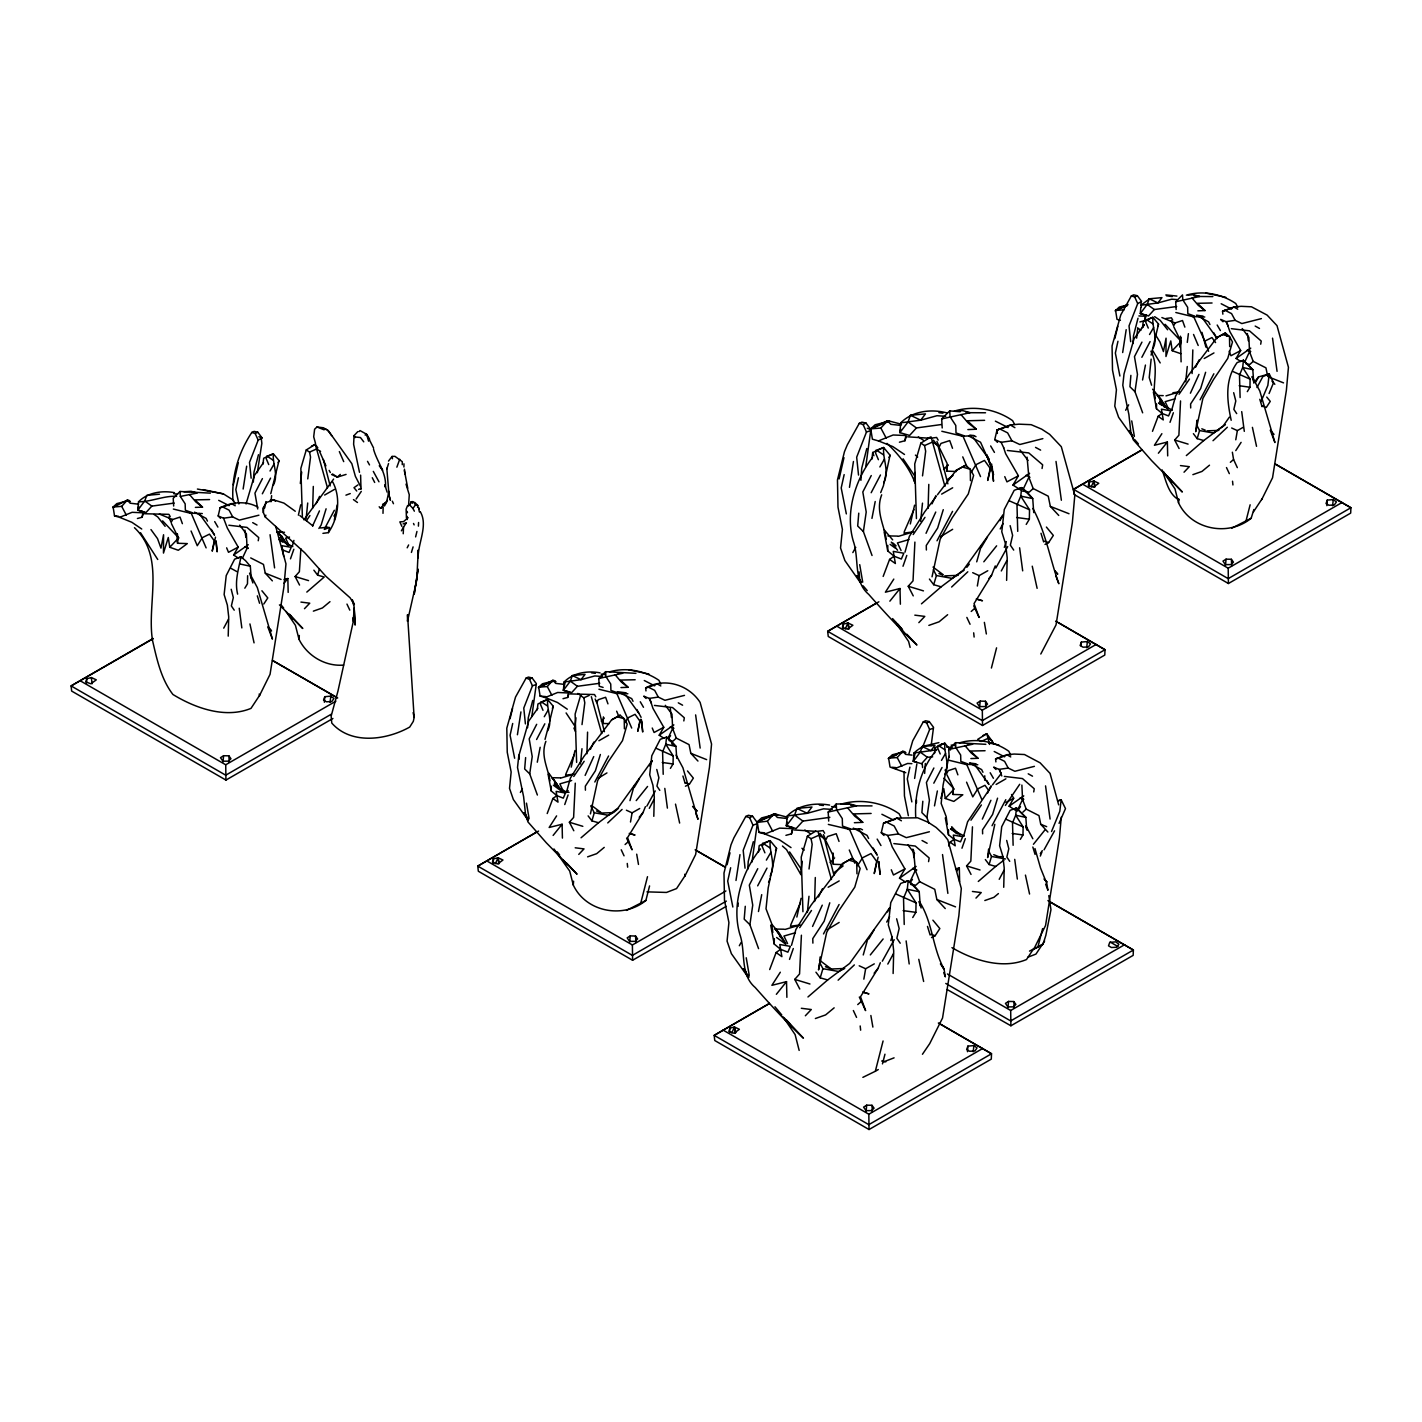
<?xml version="1.0" encoding="UTF-8"?>
<svg xmlns="http://www.w3.org/2000/svg" width="1422" height="1422" viewBox="0 0 1422 1422"><rect width="100%" height="100%" fill="white"/><g stroke="black" fill="none" stroke-linecap="round" stroke-linejoin="round"><path stroke-width="1.5" d="M335.894 701.17L225.725 764.787L225.938 780.074L332.926 718.466M725.931 890.972L632.399 944.972L632.594 960.259L726.215 906.365M982.691 1048.494L868.824 1114.226L869.038 1129.53L991.294 1059.123L991.525 1053.755L939.195 1023.413M1096.184 644.433L982.318 710.182L982.531 725.469L1104.787 655.062L1105.001 649.712L1058.395 622.623M1124.553 944.741L1010.687 1010.491L1010.9 1025.777L1133.156 955.371L1133.387 950.02L1048.707 901.264M1342.084 502.481L1228.199 568.213L1228.412 583.518L1350.687 513.111L1350.9 507.743L1275.747 464.407M232.995 500.775C231.288 476.726 238.398 452.498 251.836 432.412L254.129 431.381L257.809 432.217L262.075 437.94L258.182 440.127L249.508 462.381L251.143 478.183M519.261 759.152L519.279 754.691M738.089 906.383L738.107 903.023M916.461 802.826L916.479 799.857M405.928 523.385L403.528 527.171L403.226 533.765M177.537 543.275L177.359 533.943L177.537 543.275L187.313 543.595L178.319 550.261L169.751 547.274L168.294 537.498L163.477 553.069L163.566 534.743L160.97 548.128L157.522 538.618L150.963 529.571M418.246 550.314L416.77 580.105L407.474 621.307L407.527 614.66L414.14 717.435L413.322 721.345L409.714 727.069C386.482 740.151 351.038 745.057 331.77 723.051L331.148 716.137L337.938 691.163L353.154 622.161L354.202 607.994L355.145 625.076L354.078 606.59L352.265 600.351M402.266 464.692L402.302 461.706L394.943 456.338L392.081 456.444L388.49 461.101M403.919 467.038L403.955 463.803M988.646 458.559L986.672 454.916L992.36 468.549L993.516 481.258L991.614 464.016L987.721 480.44L990.156 468.3L984.486 460.426L976.043 464.638L971.066 472.495M418.228 550.118L418.121 557.868C417.997 542.689 428.36 525.34 420.237 511.618M568.142 790.579L565.476 793.032L563.29 798.151L556.855 795.645L551.238 790.97L551.309 786.17M769.675 969.555L776.11 952.544L781.887 956.651L779.789 944.528L790.348 946.359L787.877 952.171L780.589 949.327L774.226 944.048L774.315 938.609M883.169 576.425L889.585 559.415L895.38 563.521L893.265 551.398L903.823 553.229L901.352 559.024L894.083 556.198L887.719 550.918L887.808 545.479M948.67 845.93L950.092 842.18L955.211 845.806L953.344 835.07L962.694 836.705L960.508 841.842L954.073 839.336L948.438 834.661L948.51 829.861M1152.478 431.328L1158.166 416.291L1163.267 419.917L1161.418 409.18L1170.75 410.816L1168.564 415.953L1162.13 413.447L1156.495 408.772L1156.566 403.955M247.624 575.732L247.481 583.784L244.833 588.193M670.402 768.378L673.05 763.97L673.21 755.917L665.78 744.239L666.562 737.058L660.235 739.333L651.791 755.757L649.694 774.741L652.947 785.317L654.298 797.049L653.8 816.317M912.746 917.528L915.857 912.337L916.052 902.899L907.289 889.248L908.196 880.751L904.694 881.96M1020.321 839.371L1022.969 834.963L1023.129 826.893L1015.699 815.233L1016.481 808.034L1010.153 810.327L1001.71 826.733L999.613 845.735L1002.866 856.293L1004.216 868.024L1003.719 887.292M1026.222 524.398L1029.35 519.208L1029.528 509.769L1020.765 496.118L1021.689 487.622L1018.17 488.83M1247.307 391.637L1249.956 387.228L1250.098 379.159L1242.686 367.498L1243.45 360.299L1237.122 362.592C1224.502 380.101 1226.99 400.524 1231.185 420.29M313.302 486.431L312.68 508.027M587.57 732.134L586.931 753.749M815.304 877.516L814.628 901.495M928.797 484.387L928.104 508.365M984.664 780.198L984.771 775.808M1192.827 349.919L1192.098 373.559M228.213 636.132L228.711 616.864L227.36 605.132L224.125 594.556L226.222 575.572L234.648 559.148L240.976 556.873L245.615 560.766L250.325 566.24L251.196 578.203M382.998 513.342L383.158 506.996L380.527 508.294L379.176 506.765M893.123 973.501L893.709 950.963L892.127 937.258L888.288 924.904L890.759 902.686L900.73 883.435L908.196 880.751L913.671 885.266L919.234 891.736L920.247 905.725M1006.616 580.372L1007.203 557.833L1005.621 544.128L1001.781 531.775L1004.252 509.556L1014.206 490.306L1021.689 487.622L1027.164 492.136L1032.727 498.607L1033.741 512.595M238.007 557.939L240.976 556.873C238.612 569.209 234.506 581.171 237.616 594.129M663.203 774.315L662.599 751.865L665.78 744.239L675.912 746.408L676.765 758.388M1013.122 845.29L1012.517 822.84L1015.699 815.233L1025.831 817.401L1026.684 829.364M1240.108 397.556L1239.486 375.124L1242.686 367.498L1252.8 369.667L1253.671 381.629M904.232 924.478L903.521 898.206L907.289 889.248L919.234 891.736L908.196 880.751M1017.725 531.348L1016.997 505.077L1020.765 496.118L1032.727 498.607L1021.689 487.622M273.397 485.115C278.73 474.699 272.402 464.425 273.344 453.814L263.692 458.222L262.981 464.141M360.992 489.275L360.619 475.126M547.666 730.819C552.98 720.403 546.67 710.147 547.612 699.517L537.943 703.926L537.232 709.845M770.191 876.041C776.216 864.256 769.071 852.649 770.137 840.633L759.206 845.628L758.406 852.311M883.684 482.911C889.71 471.126 882.564 459.519 883.631 447.503L872.699 452.498L871.899 459.182M944.866 774.492C950.198 764.076 943.87 753.82 944.812 743.191L935.161 747.617L934.45 753.518M1152.94 348.603C1158.255 338.187 1151.944 327.931 1152.887 317.302L1143.217 321.728L1142.506 327.629L1144.301 324.625L1134.009 338.845L1124.02 373.897L1122.793 385.273L1128.872 414.442L1130.828 432.075L1133.227 439.736L1151.571 460.568L1182.322 491.994L1169.08 477.828M608.972 723.656L603.106 723.46L603.408 716.884M833.292 864.274L833.079 853.307L833.292 864.274L842.908 864.629M956.402 471.5L946.768 471.144L947.123 463.465L939.569 448.09M940.795 798.4L943.799 788.677L945.257 798.453L953.824 801.421L962.818 794.774L953.042 794.454L953.327 787.877L946.928 774.777M418.406 526.14L418.583 522.514M1154.202 390.055C1154.557 377.079 1157.632 363.197 1150.913 351.234M86.511 683.022L86.795 678.703L91.346 677.565L96.305 679.84L90.884 683.786L85.8 681.92L86.795 678.703M493.185 863.207L493.47 858.888L498.002 857.75L502.979 860.026L497.54 863.972L492.456 862.105L493.47 858.888M729.61 1032.461L729.895 1028.142L734.427 1027.004L739.404 1029.297L733.983 1033.243L728.899 1031.377L729.895 1028.142M843.104 628.417L843.388 624.098L847.921 622.96L852.898 625.253L847.459 629.199L842.393 627.315L843.388 624.098M1089.003 486.448L1089.288 482.129L1093.82 480.992L1098.779 483.284L1093.358 487.231L1088.274 485.364L1089.288 482.129M253.312 482.04L253.987 472.14L258.466 454.72M527.58 727.744L528.255 717.843L532.735 700.424M747.705 869.411L748.256 861.359L753.322 841.682M860.914 480.316L861.732 468.229L866.798 448.552M924.656 773.408L925.331 763.507M1132.978 343.555L1133.53 335.628L1138.009 318.226M343.644 665.069C325.371 666.74 307.063 655.755 299.029 639.349L299.313 635.474M649.57 885.906L645.872 900.482C623.298 919.145 585.828 912.017 573.297 885.053L573.581 881.178M1253.884 509.52L1251.147 518.266C1228.572 536.929 1191.103 529.802 1178.554 502.855L1178.838 498.962M324.376 702.255L324.785 696.691L330.793 696.14L333.939 698.469L331.841 701.544L326.438 701.793L323.558 700.122L324.785 696.691M967.475 1051.693L967.884 1046.13L973.892 1045.597L977.021 1047.925L974.941 1051L969.537 1051.249L966.658 1049.56L967.884 1046.13M1081.093 645.801L1081.378 642.086L1087.386 641.553L1090.514 643.882L1088.434 646.939L1083.031 647.188L1080.151 645.517L1081.378 642.086M1326.85 505.681L1327.259 500.117L1333.267 499.584L1336.413 501.913L1334.316 504.988L1328.912 505.237L1326.033 503.548L1327.259 500.117M408.558 505.894L409.269 494.767L406.017 484.12M525.625 757.588L524.665 768.964L529.713 773.87L537.374 795.022M745.27 906.294L744.204 919.145L749.892 924.709L758.566 948.634M858.764 513.164L857.697 526.016L863.385 531.579L872.042 555.504M922.825 801.261L921.883 812.637L926.913 817.561L929.01 823.32M1130.881 375.372L1129.939 386.748L1134.969 391.672L1142.648 412.824M174.195 503.086L151.834 506.108L146.039 512.507L137.81 510.143L138.521 501.806C147.675 492.474 162.019 490.341 174.444 492.652M599.764 683.271L577.403 686.293L571.626 692.692L563.396 690.328L564.107 681.991C573.262 672.659 587.588 670.526 600.013 672.837M829.861 817.33L802.932 821.081L796.107 828.564L786.384 825.773L787.237 815.979C798.009 804.905 814.948 802.47 829.63 805.083M947.212 412.984C931.463 408.718 912.568 410.851 900.73 422.849L899.877 432.644L909.6 435.434L916.426 427.951L941.293 424.538M932.672 756.842L927.322 757.268L921.545 763.685L913.315 761.321L914.026 752.967L916.799 750.532L922.754 746.372L938.893 742.639M1140.817 307.33L1140.284 313.587L1148.532 315.951L1154.309 309.534L1176.669 306.53M1061.274 817.117L1059.408 838.145L1045.561 925.491L1034.736 947.319M222.987 761.996L223.609 755.722L228.871 755.829L230.951 758.708L228.533 761.161L222.899 761.197L220.499 757.659L223.609 755.722M629.662 942.182L630.266 935.907L635.545 936.014L637.607 938.893L635.19 941.346L629.555 941.382L627.173 937.845L630.266 935.907M819.73 961.059L820.139 956.953M866.087 1111.435L866.709 1105.178L871.97 1105.285L874.05 1108.147L871.633 1110.6L865.998 1110.635L863.598 1107.116L866.709 1105.178M979.58 707.392L980.202 701.117L985.464 701.242L987.526 704.103L985.108 706.556L979.474 706.592L977.092 703.055L980.202 701.117M1007.949 1007.7L1008.571 1001.426L1013.833 1001.55L1015.895 1004.412L1013.495 1006.865L1007.843 1006.9L1005.461 1003.363L1008.571 1001.426M1196.737 423.809L1197.111 420.183M1225.462 565.423L1226.084 559.166L1231.363 559.273L1233.425 562.134L1231.008 564.587L1225.373 564.623L1222.991 561.103L1226.084 559.166M306.174 518.301L307.721 503.015M580.425 764.005L581.989 748.719M807.358 912.444L808.994 896.269M920.638 521.323L922.487 503.139M1185.699 381.807L1187.263 366.52M270.98 501.788L271.62 495.656M545.888 741.36C540.413 755.455 547.808 767.507 549.994 780.785M881.676 494.82C875.49 510.765 883.844 524.38 886.315 539.4M1151.145 359.144L1149.225 377.577L1151.589 385.202M417.57 507.405L417.784 505.432L414.691 502.357M300.877 548.75L299.367 571.733L295.118 576.532L299.544 585.046M330.1 702.361L330.793 696.14M973.199 1051.8L973.892 1045.597M1086.692 647.757L1087.386 641.553M1332.592 505.788L1333.267 499.584M257.329 472.691L261.844 443.344L261.346 439.025M531.828 716.439L536.343 683.644L532.077 677.921L528.38 677.085L526.087 678.116L515.528 697.064L506.801 728.171L507.245 752.274L511.156 772.004L509.52 788.375L513.342 799.502L528.291 820.494M752.025 861.981L757.393 822.698L752.558 816.21L748.399 815.268L745.803 816.459L733.876 837.878L730.979 844.864L723.994 873.037L724.491 900.286L728.917 922.594L727.069 941.115L731.388 953.682L748.292 977.429M865.767 466.647L870.868 429.568L866.051 423.081L861.892 422.138L859.297 423.329L847.352 444.748L844.455 451.716L837.469 479.907L837.985 507.156L842.411 529.464L840.544 547.985L844.881 560.552L860.47 582.753M1136.64 338.134L1137.76 328.375M819.285 963.565L818.539 969.946L826.68 932.37L838.625 911.022L854.8 887.115L860.15 868.504L856.755 862.39L852.062 858.39L842.535 863.634L811.055 905.21L795.893 929.49L791.503 945.31M988.61 849.094L987.632 857.573L994.813 824.333M1196.915 421.09L1195.689 431.684L1202.888 398.444L1213.464 379.567L1227.755 358.415L1232.483 341.955L1229.497 336.534L1225.337 332.997L1216.912 337.636L1189.076 374.43L1175.656 395.903L1171.781 409.892M300.326 483.462L301.713 472.068M574.577 729.166L575.963 717.772M800.639 874.175L802.204 861.27M914.115 481.045L915.164 472.442M1179.851 346.968L1181.007 337.458M307.756 478.894L310.529 457.084L309.534 452.089L306.263 449.956L300.86 468.336L302.371 516.684M399.724 459.253L396.862 467.18M582.007 724.598L584.798 702.806L583.802 697.793L580.532 695.66L575.128 714.057L576.621 762.388M809.029 869.002L812.175 844.348L811.055 838.696L807.358 836.278L801.244 857.075L802.932 911.715M922.523 475.872L925.669 451.218L924.549 445.566L920.834 443.149L914.737 463.945L916.426 518.586M1187.281 342.4L1188.401 333.672M529.713 773.87L532.219 756.575L529.197 738.853L536.681 724.313M749.892 924.709L752.736 905.156L749.323 885.106L757.766 868.682M863.385 531.579L866.211 512.027L862.816 491.976L871.259 475.552M926.913 817.561L929.419 800.266L926.415 782.527L933.881 768.004M1134.969 391.672L1137.476 374.377L1134.472 356.638L1141.955 342.115M243.144 489.026L246.664 466.185M517.412 734.747L520.932 711.907M735.992 880.467L739.973 854.64M849.467 487.337L853.449 461.51M914.613 778.421L916.852 763.881M1122.669 352.532L1126.188 329.691M242.451 558.135L247.055 548.323L246.397 533.925L239.714 525.127M697.953 761.054L690.825 753.322L689.048 744.613L676.285 738.107L672.642 728.508L671.966 714.093L665.3 705.312M1021.885 785.086L1022.56 799.484L1026.204 809.1L1038.967 815.588L1040.744 824.298L1047.872 832.03M1267.731 376.563L1265.953 367.854L1253.191 361.366L1249.529 351.749L1248.872 337.352L1242.206 328.553M258.235 540.751L258.751 537.605L246.966 527.402L228.853 525.233M683.822 720.936L684.32 717.79L672.553 707.569L654.422 705.419M945.257 908.569L936.849 899.522L934.752 889.319L919.678 881.676L915.377 870.371L913.582 850.285M1027.075 457.155L1028.87 477.241L1033.172 488.546L1048.245 496.189L1050.343 506.392L1058.75 515.439M1033.741 791.93L1034.238 788.766L1022.471 778.563L1004.359 776.412M1260.71 344.195L1261.225 341.049L1249.458 330.828L1231.328 328.678M137.419 518.515L142.111 517.253L142.84 512.791L132.104 512.311L119.644 517.341L114.524 515.902L113.12 507.014L116.853 503.601L128.993 500.491L130.415 501.539M563.005 698.7L567.698 697.438L568.427 692.976L557.691 692.478L545.213 697.527L540.111 696.087L538.689 687.199L542.44 683.786L554.58 680.676L555.984 681.725M884.964 1054.2L882.475 1063.887M928.566 861.625L929.17 857.964L915.27 846.054L893.869 843.602M1042.059 468.496L1042.664 464.834L1028.764 452.925L1007.363 450.472M1139.893 321.941L1144.586 320.679L1145.314 316.235L1138.88 315.933M785.922 835.336L791.467 833.861L792.338 828.635L779.647 828.119L764.929 834.039L758.904 832.314L757.233 821.952L761.641 817.899L775.985 814.219L788.001 817.383M899.415 442.206L904.961 440.731L905.814 435.505L893.14 434.99L878.423 440.909L872.397 439.185L870.726 428.822L875.134 424.769L889.461 421.09L901.477 424.254M931.143 745.661L933.543 727.335L929.277 721.594L925.598 720.758L923.305 721.807L912.746 740.755L908.765 754.389M630.497 822.023L632.097 812.833L639.722 808.496M863.847 979.154L865.643 968.755L874.281 963.867M977.341 586.024L979.136 575.626L987.775 570.737M1235.771 439.807L1237.353 430.617L1243.077 427.382M263.745 507.387L263.372 512.613L265.274 517.004L304.77 552.785L326.011 576.408L350.114 597.809L354.398 604.617L352.336 599.853M549.319 723.194L545.035 739.387M772.839 932.53L771.684 923.66L766.014 908.782L768.182 887.95L776.554 848.347L770.137 840.633L764.343 842.837L762.388 845.877M334.33 520.097L337.21 504.988M264.67 507.974L265.896 501.575M537.285 762.21L540.164 747.279M758.459 911.52L761.712 894.651M871.953 518.39L875.205 501.522M934.485 805.883L937.365 790.97M1142.559 379.994L1145.439 365.063M233.315 484.849L238.274 462.79M388.953 491.301L386.553 502.25L384.473 505.983M839.104 478.93L843.975 457.671M590.432 813.882L597.613 780.66L608.189 761.765L622.498 740.631L627.226 724.154L624.222 718.75L620.081 715.213L611.638 719.852L583.802 756.628L570.382 778.101L566.507 792.09M932.032 576.817L940.155 539.24L952.118 517.892L968.275 493.985L973.626 475.375L970.248 469.26L965.556 465.261L956.028 470.504L937.418 494.803M306.814 592.085L324.234 577.03L317.639 575.163L319.435 568.8M652.04 760.663L617.948 808.123L598.502 822.751L591.908 820.867L594.289 812.78L590.734 805.901M887.524 911.875L889.55 908.071L849.663 963.441L827.675 979.954L820.21 977.838L822.911 968.684L819.89 962.854M999.986 520.648L1003.043 514.942L963.138 570.311L941.151 586.824L933.703 584.709L936.405 575.555L933.383 569.724M1003.861 860.203L995.702 866.425L989.108 864.54L991.507 856.453L988.823 851.298M1229.337 417.197L1223.222 425.925L1203.759 440.536L1197.164 438.651L1199.564 430.564L1196.897 425.409M142.698 511.476L137.81 510.143L138.645 506.392M569.92 692.105L563.396 690.328L565.032 682.827M792.161 827.284L786.384 825.773L787.166 822.236M900.659 429.106L899.877 432.644L908.054 421.925L910.471 415.295L925.455 413.891L920.692 420.183L900.73 422.849M916.568 762.192L913.315 761.321L914.968 753.802M238.434 477.774L235.821 489.577L238.896 503.939M512.702 723.478L510.089 735.281L514.64 758.228M730.659 867.74L727.708 881.071L732.845 907.023M844.153 474.61L841.202 487.942L846.339 513.893M909.902 767.169L907.307 778.954L911.84 801.901M1117.959 341.262L1115.363 353.065L1119.896 376.012M298.389 515.191L300.735 504.81M322.918 533.357L328.393 532.628L329.584 527.438L324.34 529.393M571.235 767.116L574.986 750.514M796.853 917.066L801.101 898.295M910.329 523.936L914.577 505.166M220.499 518.319L218.17 515.955L220.072 507.832L222.365 506.783L229.084 510.16L232.71 516.915L239.358 520.114L258.911 515.191M884.022 835.496L881.267 832.741L883.524 823.196L886.226 822.005L894.154 826.004L898.437 833.932L906.294 837.647L929.384 831.763M997.515 442.366L994.76 439.611L997 430.066L999.702 428.875L1007.629 432.875L1011.913 440.802L1019.787 444.517L1042.859 438.634M215.504 537.16L212.216 551.149L214.278 540.822L209.478 534.139L202.315 537.676L197.267 545.71L191.063 531.01M640.629 719.336L637.785 731.335L639.847 721.007L635.065 714.324L627.902 717.861L624.862 722.678M878.121 857.146L874.228 873.57L876.663 861.43L871.011 853.556L862.55 857.768L857.573 865.625M268.225 455.751L273.344 453.814L279.032 460.621L270.767 493.683M510.036 718.768L512.542 708.494M549.692 721.167L553.3 706.325L547.612 699.517L542.493 701.473M727.086 864.718L730.001 852.791M877.836 449.708L883.631 447.503L890.048 455.218L883.435 485.702L880.698 492.599M948.954 756.362L943.088 785.033L941.168 803.466L946.199 816.619L947.212 824.476M1114.812 338.596L1117.816 326.278M1147.75 319.257L1152.887 317.302L1158.557 324.127L1151.109 355.145M415.615 536.894L416.948 531.455M246.077 503.957L254.485 475.357L263.532 462.594M640.647 903.485L647.508 876.699M862.87 1077.361L875.33 1071.264L883.08 1040.975M991.401 668.038L996.573 647.845M1032.55 949.772L1037.864 947.176L1042.61 928.619M1245.921 521.287L1250.134 504.792M292.257 546.386L293.91 540.396M904.996 552.18L909.369 536.361L924.549 512.08L936.085 496.545M963.725 835.78L967.6 821.792L991.223 786.562M629.964 800.639L634.016 786.242M863.243 954.962L867.829 938.698M976.718 561.832L981.322 545.568M411.42 552.429L413.091 546.883M142.111 517.253L143.746 511.92M326.1 508.792L321.141 525.038L318.901 528.469M567.698 697.438L568.782 693.883M600.368 754.495L595.409 770.76L585.331 786.17L585.42 790.17M943.266 509.663L937.649 528.06L926.273 545.479L926.38 549.994M829.773 902.792L824.173 921.189L812.78 938.609L812.886 943.124M997.569 798.169L992.609 814.433L982.531 829.844L982.62 833.843M1144.586 320.679L1146.221 315.346M1205.625 372.28L1200.666 388.544L1190.605 403.955L1190.694 407.954M904.961 440.731L906.241 436.554M791.467 833.861L793.387 827.586M1037.864 947.176L1043.073 944.155L1045.828 935.409L1050.965 909.725L1048.814 895.629M386.837 468.958L388.544 463.572M265.274 517.004L265.861 515.173M922.327 747.848L929.65 729.504L932.814 728.402M290.479 558.846L293.839 549.248M564.747 804.55L568.089 794.969M903.006 566.258L906.792 555.415M789.512 959.388L793.298 948.545M961.965 848.223L965.307 838.642M1170.022 422.334L1173.363 412.753M1004.305 547.363L1006.332 541.64M890.812 940.493L892.163 936.689M1051.551 831.515L1059.799 811.304L1061.168 799.786L1057.595 800.799M1261.047 401.573L1267.855 385.415L1269.242 373.897L1258.506 376.937L1253.724 383.016M137.81 510.143L144.742 500.971L146.786 495.354L159.477 494.198M419.241 508.88L418.548 507.316M563.396 690.328L570.329 681.156L572.373 675.539L585.046 674.384L581.011 679.68L564.107 681.991M786.384 825.773L794.578 815.055L796.995 808.425L811.962 807.021L807.198 813.313L787.237 815.979M913.315 761.321L920.247 752.131L922.291 746.514L934.965 745.359L930.93 750.656L914.026 752.967M1146.807 315.346L1140.284 313.587L1147.216 304.397L1149.26 298.798L1161.952 297.642L1157.917 302.922L1141.013 305.232L1149.74 298.638M547.203 813.544L552.891 798.489L556.855 795.645L556.144 791.396L565.476 793.032M626.604 838.109L632.061 849.841L627.564 837.594L643.135 812.371L645.392 806.683M973.714 605.861L979.1 617.468L974.017 603.639L991.632 575.11L995.258 565.92M859.315 997.053L865.607 1010.598L860.523 996.769L878.138 968.24L880.325 962.73M1040.335 856.062L1041.846 852.258M768.573 882.28L769.942 878.832M1269.082 393.503L1273.543 382.714L1269.242 373.897L1262.843 376.599L1256.977 387.513M565.832 774.083L574.417 754.407M904.214 531.81L913.937 509.574M790.739 924.94L800.444 902.703M495.371 863.705L498.002 857.75L499.406 863.403M845.308 628.933L847.921 622.96L849.343 628.613M731.815 1032.976L734.427 1027.004L735.849 1032.656M1091.189 486.964L1093.82 480.992L1095.224 486.644M535.614 684.729L532.45 685.831L523.776 708.085L525.411 723.887M870.068 430.777L866.478 432.039L856.666 457.209L858.533 475.072M756.575 823.925L752.985 825.169L743.191 850.338L745.039 868.202M1133.565 438.296L1118.616 417.286L1114.777 406.159L1116.43 389.788L1112.502 370.058L1112.057 345.955L1120.803 314.866L1131.361 295.918L1133.654 294.869L1137.333 295.705L1141.599 301.446L1137.707 303.615L1129.032 325.887L1130.686 341.689M406.443 518.07L406.123 509.236L407.51 505.734L409.767 505.059L411.242 501.753L413.269 501.682L415.544 504.757L417.784 505.432M312.591 525.944L319.452 510.889M585.135 775.399L593.721 756.593M926.042 533.303L935.747 512.044M812.566 926.433L822.254 905.174M982.335 819.09L990.921 800.284M1190.41 393.201L1198.977 374.395M278.09 462.63L279.032 460.621M552.358 708.334L553.3 706.325M888.999 457.493L890.048 455.218M775.505 850.623L776.554 848.347M1157.632 326.136L1158.557 324.127M668.02 738.32L672.642 728.508M1017.032 811.269L1022.56 799.484M1244.925 361.579L1249.529 351.749M1023.271 489.079L1028.87 477.241M909.778 882.209L915.377 870.371M316.128 503.637L319.595 496.385M590.397 749.341L593.845 742.088M931.997 503.85L935.907 495.638M818.503 896.98L822.414 888.768M987.597 793.032L991.063 785.762M1195.671 367.143L1199.119 359.873M177.306 540.662L178.657 537.889L162.606 520.861M1165.08 324.287L1181.149 341.333L1180.011 346.719L1180.296 340.142L1173.897 327.042M259.231 696.158L270.056 674.33L283.902 586.984L285.964 563.859L275.69 526.424M684.8 876.343L695.642 854.515L709.471 767.169L711.551 744.044L700.122 702.415C688.71 684.622 664.341 677.21 645.659 688.017L645.979 690.932M1059.07 823.356L1065.487 808.603L1061.168 799.786L1057.968 801.137M1261.705 499.584L1272.548 477.756L1286.377 390.41L1288.439 367.285L1277.009 325.656L1267.109 315.097L1251.467 306.796L1241.157 306.317L1233.816 306.956L1222.547 311.276L1222.867 314.173M407.19 547.808L408.629 544.964M182.389 523.669L180.025 517.093L172.649 519.528L171.173 522.443L168.791 517.004M1184.864 327.113L1182.5 320.519L1175.123 322.954L1173.648 325.869L1171.266 320.448M262.412 478.61L254.947 493.132L257.72 508.969M262.341 493.79L270.553 478.112M536.592 739.511L544.822 723.816M871.171 492.723L880.467 474.984M757.677 885.853L766.991 868.113M1141.866 357.295L1150.096 341.6M933.81 783.184L942.039 767.489M324.5 528.877L334.33 510.285M594.823 782.011L608.58 755.989M937.009 540.787L952.562 511.369M823.516 933.916L839.087 904.499M1200.097 399.813L1213.855 373.79M992.041 825.702L1005.798 799.679M223.716 628.151L228.462 619.245M649.641 765.889L652.325 760.841M649.285 808.336L654.049 799.431M1255.804 381.985L1258.506 376.937M999.204 879.311L1003.968 870.406M1000.199 528.948L1003.114 523.545M886.724 922.078L889.621 916.675M1001.301 570.951L1006.9 560.552M887.808 964.08L893.425 953.682M646.85 806.132L655.258 790.934M995.827 568.053L1007.7 546.581M882.333 961.183L894.207 939.711M1044.05 849.823L1054.555 830.821M520.363 792.463L522.389 788.855M852.827 552.589L855.76 547.346M739.333 945.719L741.289 942.217M1125.637 410.247L1128.659 404.826M238.363 558.082L233.617 555.042L238.203 547.115L227.396 528.202L223.556 518.212L218.17 515.955M663.95 738.267L659.204 735.227L663.772 727.3L652.965 708.387L650.138 699.802M1240.837 361.508L1236.091 358.468L1240.677 350.559L1229.87 331.628L1227.026 323.061M1015.45 810.256L1009.122 806.203L1013.69 798.275L1011.54 794.507M270.02 471.002L274.055 464.07M544.27 716.724L548.323 709.774M879.863 466.949L884.431 459.11M766.369 860.097L770.937 852.24M1020.463 489.843L1012.997 485.08L1018.401 475.783L1005.638 453.689L1003.63 447.681M1149.545 334.508L1153.598 327.575M941.488 760.397L945.523 753.464M905.103 881.782L899.504 878.209L904.907 868.913L892.145 846.819L889.479 838.802M401.395 530.815L403.528 527.171M634.301 787.344L639.438 778.669M981.251 547.47L987.455 537.001M868.806 938.858L873.961 930.13M356.122 499.051L361.277 491.408M387.459 500.331L380.527 508.294M303.952 519.865L333.601 479.072M328.393 532.628C338.365 518.248 341.102 497.433 332.588 481.72M556.606 815.89L549.159 827.48L562.099 824.245L562.419 838.091M893.798 579.092L885.391 592.192L900.002 588.512L900.375 604.19M780.322 972.221L771.897 985.322L786.526 981.642L786.881 997.32M1161.881 433.692L1154.433 445.282L1167.373 442.029L1167.693 455.893M1235.771 450.614L1241.104 442.366M263.799 604.03L267.78 597.933L261.915 590.77M685.44 786.224L689.386 784.215L693.349 778.118L687.484 770.955M1040.3 853.68L1042.29 850.623M1045.01 544.43L1048.636 542.6L1053.329 535.436L1046.396 527.064M931.517 937.56L935.143 935.729L939.835 928.566L932.903 920.194M1253.475 511.831L1262.132 498.713M1034.078 948.083L1026.488 959.548C1002.332 969.573 973.466 960.312 951.958 947.639M1044.619 940.991L1035.945 954.091L1027.875 957.202M333.921 516.062L336.303 512.542M1005.39 805.456L1019.698 784.304M1040.797 654.013L1056.031 624.898L1072.366 522.514L1074.801 495.354L1061.31 446.704L1049.596 434.314L1041.651 429.142L1031.146 424.68L1018.97 424.165L1010.295 424.965L997 430.066L997.373 433.443M922.451 1054.271L929.739 1043.588L942.537 1018.028L958.872 915.644L961.308 888.483L947.816 839.833L943.764 834.678L936.12 827.462L928.157 822.272L917.652 817.81L896.802 818.094L883.524 823.196L895.469 819.179M306.441 520.648L309.925 515.564M573.759 776.483L584.175 761.285M913.191 534.53L924.975 517.341M799.697 927.659L811.482 910.471M1179.034 394.285L1189.45 379.07M970.959 820.174L981.393 804.959M173.662 506.036L173.217 498.322L180.025 491.479L210.367 493.15M1176.136 309.481L1175.692 301.748L1182.5 294.923L1182.82 299.882L1187.637 307.276L1187.832 313.675L1194.551 316.075M949.167 757.215L948.723 749.483L955.531 742.657L985.855 744.328M414.353 511.173L412.949 508.472L415.544 504.757M942.199 427.951L941.684 418.903L949.718 410.905L960.17 411.722M828.706 821.081L828.191 812.033L836.225 804.034L849.307 803.768L856.506 805.83L872.042 805.901M668.269 738.747L670.58 735.672M1018.188 809.74L1020.498 806.665M910.044 882.6L912.426 879.436M992.467 784.908L1001.301 773.408M966.853 567.325L969.36 564.072M636.221 800.604L647.561 786.473M983.811 561.797L996.626 545.835M870.317 954.926L883.133 938.964M1033.438 844.277L1044.761 830.164M283.991 583.322L287.848 578.523L288.168 592.387M553.122 835.425L562.099 824.245M889.852 601.168L900.002 588.512M1158.379 453.209L1167.373 442.029M776.359 994.298L786.526 981.642M956.739 871.117L959.317 867.918L959.637 881.782M639.207 817.241L643.135 812.371M988.965 578.416L991.632 575.11M874.139 973.199L878.138 968.24M537.8 708.298L528.735 721.061L518.746 756.095L517.519 767.489L523.598 796.658L525.553 814.291L527.953 821.934L546.297 842.766L577.048 874.21L566.756 863.19M872.521 457.44C854.995 480.121 845.041 512.987 853.289 541.142C859.492 558.615 853.076 581.189 868.7 594.378C884.164 611.816 899.859 629.111 916.906 645.019L906.827 634.212M760.432 848.916C741.751 871.668 731.477 905.441 739.813 934.272C745.999 951.745 739.582 974.319 755.206 987.508C770.671 1004.945 786.366 1022.24 803.412 1038.149L786.135 1019.627M935.001 751.989C920.461 769.444 914.453 794.543 915.715 816.815M112.694 507.512L127.305 500.117L128.993 500.491M538.28 687.697L552.891 680.303L554.58 680.676L538.689 687.199L547.274 686.542L552.891 680.303L555.735 683.395L564.232 684.373M1115.168 310.938L1119.327 307.045L1127.433 304.966M888.199 758.673L892.358 754.762L904.499 751.651L905.921 752.718M573.813 830.75L569.387 822.236L573.617 817.437L575.27 783.167M913.244 595.889L908.249 586.255L913.031 580.834L914.897 542.084M1179.087 448.534L1174.661 440.02L1178.891 435.239L1180.544 400.951M799.768 989.019L794.756 979.385L799.555 973.963L801.404 935.214M971.03 874.423L966.587 865.909L970.835 861.128L972.47 826.84M113.12 507.014L121.688 506.356L127.305 500.117L130.166 503.21L138.645 504.188M905.743 772.697L890.03 767.062L888.626 758.193L897.193 757.535L902.81 751.296L904.499 751.651L900.535 753.287M880.858 428.058L887.47 420.716L889.461 421.09L870.726 428.822L880.858 428.058L886.297 438.278M756.735 822.467L767.365 821.187L773.977 813.846L777.656 815.393M357.811 431.595L354.06 435.594L353.616 444.268L359.499 472.317M359.055 431.613L360.015 430.599L366.592 434.225L373.595 448.054M169.751 547.274L178.657 537.889M601.275 721.203L604.243 718.074M943.604 469.491L948.119 464.745L946.519 468.034L946.768 471.144M1180.793 353.687L1172.226 350.719L1181.149 341.333M830.11 862.621L834.625 857.875M945.257 798.453L954.162 789.05L943.941 778.225M304.486 608.705L309.747 603.195L300.949 602.093M578.754 854.409L584.015 848.898L575.199 847.796M918.843 622.64L924.78 616.401L914.826 615.157M1184.028 472.211L1189.29 466.683L1180.473 465.581M805.35 1015.77L811.287 1009.531L801.333 1008.287M975.972 898.1L981.216 892.572L972.417 891.47M603.106 687.413L599.231 686.222L598.804 678.507L605.594 671.664L635.936 673.335M607.745 822.929L622.072 809.438M951.62 587.037L967.813 571.786M1213.019 440.713L1227.346 427.222M838.127 980.167L854.338 964.916M360.477 486.271L355.393 476.352L351.838 463.696L328.642 431.168L323.523 427.791L316.999 426.973L314.618 429.213L313.693 436.785L315.56 443.54M340.302 474.415L337.387 477.117L331.575 474.504M676.285 738.107L672.962 741.182L669.069 740.578M1253.191 361.366L1249.867 364.423L1245.956 363.836M1022.898 812.158L1026.204 809.1M1033.172 488.546L1029.261 492.119L1022.329 491.034M919.678 881.676L915.768 885.248L910.578 884.448M581.065 837.789L598.502 822.751M921.456 603.835L941.151 586.824M1186.339 455.573L1203.759 440.536M807.963 996.964L827.675 979.954M978.283 881.462L995.702 866.425M625.093 844.526L628.293 841.682M971.226 611.46L974.852 608.243M1230.35 462.31L1233.567 459.484L1232.359 452.214M857.733 1004.59L861.359 1001.372M618.463 808.336L613.557 812.602L601.684 813.046L591.534 805.439M936.405 575.555L952.225 578.381L964.098 570.24M1199.564 430.564L1213.553 433.052L1225.373 424.716M408.15 517.697L403.51 521.625L399.849 521.874L401.875 526.407M329.975 601.684L322.421 607.958L313.355 611.14M604.226 847.388L596.689 853.662L587.624 856.844M947.639 614.713L939.107 621.787L928.85 625.396M1209.5 465.19L1201.946 471.446L1192.88 474.646M834.145 1007.843L825.613 1014.917L815.375 1018.525M998.422 893.585L993.889 897.353L984.824 900.535M611.638 719.852L620.081 715.213M956.028 470.504L965.556 465.261M1216.912 337.636L1225.337 332.997L1226.919 336.356M842.535 863.634L852.062 858.39M233.617 555.042L248.281 544.715M659.204 735.227L673.868 724.9M1236.091 358.468L1250.756 348.141M1009.122 806.203L1023.787 795.876M1012.997 485.08L1029.599 473.295M899.504 878.209L916.124 866.425M947.71 479.356L953.007 475.463M834.216 872.486L843.068 865.998M889.585 559.415L894.083 556.198M1158.166 416.291L1162.13 413.447M776.11 952.544L780.589 949.327M950.092 842.18L954.073 839.336M357.917 484.92L353.989 487.693L356.744 491.017M306.263 449.956L315.293 444.357L317.853 447.894M920.834 443.149L931.037 436.821M807.358 836.278L815.855 830.999M940.529 536.716L952.651 529.304M598.324 778.19L606.945 772.91M827.053 929.846L839.158 922.434M153.078 638.78L71.1 685.919L71.651 691.074L225.938 780.074M878.885 601.79L827.693 631.315L828.244 636.469L982.531 725.469M1142.097 449.921L1073.574 489.346L1074.125 494.5L1228.412 583.518M538.582 831.07L477.774 866.105L478.325 871.242L632.594 960.259M769.249 1003.648L714.2 1035.358L714.751 1040.513L869.038 1129.53M153.078 638.478L71.1 685.919L225.725 775.203L331.166 714.271M877.25 602.626L827.693 631.315L982.318 720.616L1105.001 649.712L1055.639 621.147M1142.204 449.636L1073.574 489.346L1228.199 578.647L1350.9 507.743L1274.947 463.803M536.858 831.906L477.774 866.105L632.399 955.388L726.34 901.104M769.48 1003.363L714.2 1035.358L868.824 1124.66L991.525 1053.755L938.342 1023.005M875.33 1071.264L878.281 1069.557M324.643 495.034L334.419 489.435M941.631 494.109L952.669 487.782M1204.185 358.522L1213.961 352.923M598.911 740.738L608.687 735.138M996.111 784.429L1005.887 778.812M828.137 887.257L839.193 880.911M386.446 502.286L382.607 504.383L384.171 504.917M238.203 547.115L228.498 552.305L226.649 547.843M1240.677 350.559L1230.972 355.731L1229.141 351.27M663.772 727.3L654.084 732.49L652.236 728.028M1005.941 802.435L1013.69 798.275M1018.401 475.783L1006.954 481.862L1004.767 476.637M904.907 868.913L893.46 874.992L891.292 869.766M1231.754 528.22L1251.147 518.266M626.48 910.418L645.872 900.482M1029.51 951.122L1043.073 944.155M611.798 813.491L608.278 815.268L594.289 812.78M251.836 432.412L255.196 433.514L257.809 432.217M859.297 423.329L863.118 424.556L866.051 423.081M1131.361 295.918L1134.738 297.002L1137.333 295.705M526.087 678.116L529.464 679.218L532.077 677.921M923.305 721.807L926.682 722.891L929.277 721.594M745.803 816.459L749.625 817.686L752.558 816.21M1208.593 351.305L1204.789 341.12L1211.953 337.565L1215.561 342.578M1128.002 304.415L1115.595 310.458L1116.999 319.328L1120.412 320.305M870.726 428.822L887.47 420.716L890.847 424.325L900.873 425.427M895.149 768.52L907.609 763.472L911.893 763.667M325.905 428.84L323.967 429.764L316.999 426.973M311.489 446.135L315.293 444.357L327.504 487.853M982.958 735.53L986.761 733.734L993.178 742.604M926.735 438.829L929.615 437.496M309.534 452.089L316.591 448.997L320.59 451.378M924.549 445.566L932.512 442.064L937.027 444.766M583.802 697.793L589.099 695.482M811.055 838.696L819.019 835.194L823.551 837.896M775.985 814.219L757.233 821.952L773.977 813.846L777.354 817.454L787.379 818.557M1127.504 305.552L1115.595 310.458L1124.18 309.8M896.553 754.922L888.626 758.193L902.81 751.296L905.654 754.371L912.035 755.118M257.897 507.139C246.29 500.544 231.679 501.966 220.072 507.832L230.204 504.437M1058.679 804.87L1050.04 773.39L1040.122 762.832L1024.48 754.531L1014.188 754.051L1006.829 754.691L995.578 758.993L995.898 761.908M883.986 1061.719L894.083 1057.844M939.693 745.146L944.812 743.191L950.5 750.016M358.628 489.381L361.117 488.457M345.937 495.158L350.239 493.576M1240.482 361.384L1243.45 360.299L1252.8 369.667L1243.45 360.299M1013.513 809.118L1016.481 808.034L1025.831 817.401L1016.481 808.034M403.048 523.936L406.408 522.781M412.256 501.557L410.958 502.002L412.469 503.228M1232.678 307.863L1222.547 311.276L1224.84 310.209L1231.559 313.604L1235.185 320.341L1241.85 323.558L1261.403 318.617M997 430.066L1008.962 426.049M655.791 684.622L645.659 688.017L647.952 686.968L654.653 690.345L658.297 697.1L664.945 700.299L684.497 695.376M1005.709 755.597L995.578 758.993L997.871 757.944L1004.59 761.339L1008.216 768.076L1014.864 771.275L1034.416 766.351M346.079 474.415L337.387 477.117L332.464 473.953M1165.987 395.885L1179.407 391.868L1172.919 392.756M898.437 536.343L913.617 531.81L903.841 533.143M560.712 778.083L574.133 774.066L565.494 775.257M784.944 929.473L800.124 924.94L790.348 926.273M289.519 537.054L285.573 538.191L288.773 544.875M1174.981 398.835L1165.098 401.679L1168.297 408.381M908.925 539.596L897.442 542.92L901.05 550.474M571.68 780.482L559.824 783.895L563.023 790.579M795.431 932.725L783.949 936.049L787.575 943.604M1175.692 301.748L1199.67 296.469L1212.842 296.594M598.804 678.507L622.783 673.228L617.077 672.659M948.723 749.483L972.701 744.204L966.996 743.653M941.684 418.903L970 412.7L985.535 412.771M828.191 812.033L856.506 805.83L850.605 805.243M284.151 579.465L287.848 578.523M955.62 868.842L959.317 867.918M180.025 491.479L180.345 496.438L197.196 493.043L191.099 491.283L183.882 491.728M840.775 804.265C860.186 798.293 882.653 802.168 899.131 813.793L901.104 817.579M1186.357 295.172C1202.816 290.177 1221.8 293.945 1235.789 303.526L1237.744 307.348M609.469 671.913C625.911 666.936 644.895 670.686 658.884 680.285L660.839 684.106M959.388 742.906C975.848 737.858 994.885 741.342 1008.802 751.26L1010.758 755.082M936.831 749.732L930.93 750.656L922.291 746.514M1222.973 321.763L1220.663 319.399L1226.031 321.656L1235.185 320.341M223.556 518.212L232.71 516.915M646.086 698.504L643.757 696.14L649.125 698.398L658.297 697.1M996.004 769.498L993.676 767.116L999.044 769.373L1008.216 768.076M994.76 439.611L1001.106 442.295L1011.913 440.802M881.267 832.741L887.612 835.425L898.437 833.932M138.521 501.806C151.603 501.77 163.886 495.62 176.63 496.314M1165.898 318.475L1171.408 317.799L1172.706 320.074M320.554 527.989L328.02 527.1M270.162 500.331L273.682 500.011M1188.17 295.065L1193.573 294.727L1199.67 296.469L1193.965 295.918M842.908 804.141L849.307 803.768M961.539 436.287L973.963 435.647L976.007 436.678M848.045 829.417L860.47 828.777L862.514 829.808M1192.507 316.608L1204.772 316.999M190.033 513.164L202.28 513.555M615.619 693.349L627.866 693.74M965.538 764.343L977.785 764.734M967.867 429.586L976.256 429.231L967.387 420.77L984.611 420.325M854.373 822.716L862.763 822.36L853.893 813.899L871.117 813.455M1206.94 430.848L1218.814 430.386M944.759 575.874L958.179 575.359M1002.848 856.577L998.884 856.737L993.747 854.693M825.453 966.693L831.266 969.004L844.686 968.489L838.731 971.51L822.911 968.684M1197.875 310.831L1204.985 310.565L1197.466 303.313L1212.059 302.993M195.383 507.387L202.511 507.139L194.974 499.886L209.585 499.566M620.97 687.573L628.08 687.306L620.561 680.072L635.154 679.752M970.888 758.566L977.998 758.299L970.479 751.047L985.073 750.727M1157.01 395.512L1163.214 395.618M887.915 535.916L897.655 536.094M277.486 532.006L281.609 532.077M551.736 777.71L560.019 777.87M774.421 929.046L784.162 929.224M271.531 500.9L266.589 502.322L262.928 508.258L263.372 512.613M276.632 532.024L284.489 532.308M907.663 436.821L930.112 438.278L936.618 437.461L938.147 440.109M794.169 829.95L816.619 831.408L823.125 830.59L824.653 833.239M144.404 513.733L168.934 514.355L170.213 516.63M569.973 693.918L594.52 694.54L595.8 696.816M945.701 416.308L937.009 415.704L920.692 420.183L910.471 415.295M832.226 809.438L823.516 808.834L807.198 813.313L796.995 808.425M1177.256 299.615L1171.746 299.189L1157.917 302.922L1149.26 298.798M602.217 676.499L594.84 675.948L581.011 679.68L572.373 675.539M946.608 747.065L952.136 747.492M758.904 832.314L764.698 832.812M114.524 515.902L118.47 516.275M540.111 696.087L546.012 696.638M892.003 767.258L895.931 767.631M966.071 412.309L970 412.7L962.801 410.638L954.269 411.136C973.679 405.163 996.129 409.021 1012.624 420.663L1014.579 424.449M197.409 489.044L223.378 493.878L233.315 500.1L235.27 503.921M1165.862 294.905L1176.918 296.078M365.063 434.972L367.196 435.221L369.578 439.274M938.911 412.647L942.982 413.18M819.321 804.994L823.391 805.527M831.532 806.576L835.603 807.109M1196.471 315.222L1203.03 316.093M1016.606 517.501L1029.35 519.208M626.142 692.852L617.397 691.679L631.706 698.611L633.021 701.295M969.502 762.956L976.061 763.827M903.13 910.631L915.857 912.337M1166.449 295.794L1172.279 296.594M969.822 435.096L973.963 435.647M173.68 493.683L177.554 494.216M591.499 672.819L595.374 673.353M601.204 674.135L605.079 674.668M941.417 743.795L945.292 744.328M951.122 745.128L954.997 745.643M1239.166 385.735L1249.956 387.228M662.261 762.476L673.05 763.97M1012.18 833.452L1022.969 834.963M562.668 791.414L569.049 792.356M991.507 856.453L1005.496 858.959M1205.785 293.074L1225.853 297.305M203.31 489.648L223.378 493.878M988.486 742.835L998.866 745.039M628.897 669.833L648.947 674.064M240.211 564.054L250.325 566.24M646.939 891.861L666.474 892.447L676.57 888.572L685.226 875.454L684.711 874.263M881.693 1060.99L885.817 1061.879M941.826 431.275L963.032 436.305L980.522 476.601M828.333 824.405L849.556 829.435L867.047 869.731M1175.816 312.502L1193.787 316.893L1204.789 341.12M173.342 509.058L191.312 513.449L206.119 547.879M948.847 760.219L966.8 764.627L981.624 799.04M598.929 689.243L616.881 693.634L631.706 728.064M1223.133 334.739L1229.497 336.534L1229.675 346.63M963.067 467.216L970.248 469.26L970.444 480.654M617.877 716.937L624.222 718.75L624.4 728.828M849.574 860.346L856.755 862.39L856.951 873.783M976.63 599.089L982.46 600.759L976.274 598.982M629.235 833.399L635.03 835.07L631.048 833.914M863.154 992.218L868.966 993.889L862.781 992.112M1174.661 440.02L1188.099 444.108M908.249 586.255L923.447 590.877M295.118 576.532L308.556 580.62M966.587 865.909L980.042 869.997M569.387 822.236L582.824 826.324M794.756 979.385L809.953 984.006M963.938 435.719L956.011 432.946L955.78 425.462L950.092 416.753L949.718 410.905M850.445 828.848L842.517 826.075L842.286 818.592L836.598 809.882L836.225 804.034M1044.566 541.16L1048.636 542.6M931.09 934.29L935.143 935.729M1262.345 406.07L1266.273 407.474L1270.255 401.377L1266.735 397.076M967.564 763.81L960.845 761.41L960.65 755.011L955.851 747.617L955.531 742.657M192.077 512.631L185.358 510.249L185.162 503.832L180.345 496.438M617.646 692.816L610.927 690.434L610.731 684.018L605.932 676.623L605.594 671.664M685.457 782.811L689.386 784.215M867.242 428.235L870.868 429.568M258.857 436.75L262.075 437.94M916.746 869.926L912.622 868.38L916.479 870.477M1029.528 509.769L1009.478 500.9M916.052 902.899L895.984 894.029M1250.702 351.447L1247.201 350.114L1250.471 351.892M1023.716 799.182L1020.232 797.849L1023.484 799.626M248.21 548.003L244.726 546.688L247.997 548.465M673.797 728.188L670.313 726.873L673.566 728.651M1250.098 379.159L1233.105 371.586M1023.129 826.893L1006.136 819.321M673.21 755.917L656.217 748.327M878.423 440.909L892.82 446.597L904.499 454.471M764.929 834.039L779.345 839.727L791.023 847.601M282.605 549.941L289.039 552.447L291.226 547.328L281.876 545.692L283.742 556.429M1050.343 506.392L1069.006 513.733M119.644 517.341L131.837 522.283L141.738 529.02M545.213 697.527L557.424 702.468L567.307 709.205M936.849 899.522L955.531 906.863M1201.803 428.804L1205.234 430.155M938.947 573.564L942.822 575.11M596.547 811.002L599.96 812.371M1269.704 377.363L1283.533 382.874M1040.744 824.298L1046.681 826.662M250.699 557.922L263.479 564.427L265.256 573.137L281.058 579.447M690.825 753.322L706.645 759.632M1161.898 317.533L1175.123 322.954M159.424 514.089L172.649 519.528M1231.665 428.004L1237.353 430.617M972.701 572.675L979.136 575.626M626.391 810.22L632.097 812.833M859.208 965.805L865.643 968.755M995.382 421.143L1008.127 427.542M881.889 814.273L892.82 819.765M1221.178 303.757L1231.594 309.107M994.209 751.491L1004.607 756.842M644.29 680.516L654.689 685.848M218.704 500.331L229.12 505.663M1172.315 410.158L1158.592 402.959L1162.076 405.501M964.258 836.047L950.536 828.848L957.486 833.95M292.79 546.652L279.067 539.471L282.551 542.013M567.058 792.356L553.336 785.175L562.028 791.539M968.773 436.021L980.54 442.242L992.36 468.549M853.324 828.102L867.065 835.372L868.611 838.447M1196.986 315.56L1208.611 321.87L1209.926 324.536M1035.536 447.379L1040.62 450.134M970 763.294L981.642 769.604L982.958 772.27M922.043 840.509L927.126 843.264M194.512 512.133L206.137 518.426L207.452 521.11M1026.115 475.25L1029.955 477.348M1255.182 326.065L1259.483 328.446M1028.213 773.799L1032.514 776.181M678.294 702.823L682.596 705.205M252.707 522.638L257.009 525.02M230.631 568.16L237.012 571.68M1178.927 499.904C1168.244 494.021 1166.022 480.512 1162.112 469.9M947.176 989.534L1010.9 1025.777M695.145 849.823L725.469 867.224M273.273 660.963L337.707 697.953M1082.444 484.067L1228.199 568.213M836.563 626.035L982.318 710.182M947.425 973.963L1010.687 1010.491M945.772 983.437L1010.687 1020.925L1133.387 950.02L1047.925 900.588M486.644 860.825L632.399 944.972M723.069 1030.079L868.824 1114.226M79.97 680.64L225.725 764.787M1233.816 306.956L1237.709 309.214M1006.829 754.691L1010.74 756.948M656.911 683.698L660.821 685.955M231.342 503.512L235.234 505.77M696.211 850.445L724.705 866.922M272.455 660.359L337.032 697.722M1110.404 942.164L1117.994 946.572M1010.295 424.965L1014.899 427.666M896.802 818.094L901.406 820.796M992.058 740.755L988.059 738.374L986.761 733.734L977.732 739.333L981.02 741.484L988.059 738.374L989.516 744.417M275.53 501.184L272.971 499.637L283.938 503.104L295.261 511.245M918.31 436.91L923.376 440.216M804.816 830.039L809.9 833.345M1154.664 316.679L1160.192 320.341L1167.622 329.762M577.776 693.421L581.456 695.856M154.038 514.462L157.718 516.897L165.13 526.318M1152.655 323.701L1146.328 319.488L1145.759 322.207L1148.265 328.091M883.364 454.738L876.219 449.974L875.579 453.049L878.405 459.697M944.599 749.59L938.253 745.377L937.702 748.096L940.209 753.98M273.131 460.195L266.785 455.982L266.234 458.702L268.74 464.585M769.889 847.868L762.725 843.104L762.085 846.179L764.912 852.827M547.381 705.899L541.053 701.686L540.484 704.405L542.991 710.307M1137.618 327.967L1140.906 330.206M552.891 798.489L558.011 802.132L556.855 795.645M353.456 499.602L357.473 502.499M908.054 421.925L916.426 427.951M794.578 815.055L802.932 821.081M1147.216 304.397L1154.309 309.534M920.247 752.131L927.322 757.268M570.329 681.156L577.403 686.293M144.742 500.971L151.834 506.108M890.101 544.359L895.256 548.128M776.608 937.489L785.193 943.781M933.045 567.094L943.088 574.63M819.552 960.223L831.266 969.004M976.256 429.231L968.329 423.152L960.97 414.566M862.763 822.36L854.835 816.281L847.494 807.696M1204.985 310.565L1198.266 305.321L1192.045 298.016M977.998 758.299L971.297 753.056L965.058 745.75M628.08 687.306L621.361 682.08L615.139 674.757M202.511 507.139L195.792 501.895L189.57 494.572M299.882 515.599L312.876 525.891M671.202 740.951L666.562 737.058L675.912 746.408L671.202 740.951L672.517 745.057M915.413 455.111L917.688 457.031M801.919 848.241L804.194 850.16M782.438 846.037L786.526 849.627L801.048 874.832M134.468 527.704C165.805 557.353 146.502 603.124 152.527 640.487C156.829 659.026 161.059 679.165 172.933 694.487C195.312 708.209 225.458 718.874 250.983 708.387L259.657 695.269L259.142 694.078M892.98 543.026L896.127 545.888M779.487 936.156L782.633 939.018L775.559 929.277L784.766 942.697M1167.995 409.145L1159.659 400.986L1164.565 407.35M959.921 835.034L951.585 826.875L956.491 833.256M562.721 791.361L554.384 783.202L556.837 786.384M280.116 537.498L288.453 545.657M1054.715 570.933L1057.772 574.115L1054.822 570.915M1044.032 878.938L1047.054 882.102L1044.548 879.347M692.585 806.363L697.135 811.127L693.367 807.003M268.527 627.76L271.549 630.941L267.78 626.818L272.437 639.118L257.329 587.588L249.579 573.119L252.867 582.967M279.441 604.883L302.779 628.506L289.555 614.322M886.99 443.38C898.971 454.702 909.493 467.82 915.253 483.48M409.767 505.059L412.949 508.472M902.508 629.591L892.572 618.588M1271.997 381.203L1274.841 384.296M265.256 573.137L272.366 580.869M1274.023 434.368L1270.273 430.244L1274.93 442.544L1259.803 391.014L1252.071 376.563L1254.026 382.465M1134.738 439.647L1138.382 443.877M863.118 585.846L867.224 590.61M1152.602 389.219L1160.903 399.013L1166.609 408.292M884.093 529.731L892.696 539.88M772.039 924.549L779.203 933.01L785.975 944.048M548.714 773.053L561.335 790.508M905.618 634.248L895.291 621.876L908.605 641.464L910.116 647.401M784.393 1018.099L792.125 1027.377L788.303 1022.4M563.148 859.99L567.058 864.683L564.605 861.483M288.879 614.286L292.79 618.979L290.337 615.762M774.972 1006.776L781.816 1015.006M553.976 848.97L569.707 871.064L573.297 885.053M281.041 604.848L283.671 608.029M1019.983 449.939L1028.07 460.461M891.274 542.12L897.531 550.225M907.84 844.828L914.577 853.591M363.748 441.833L360.459 437.532L355.251 436.981L354.06 435.594L355.02 437.656M1167.426 476.05L1172.332 482.485L1163.196 471.517L1174.963 488.848L1178.554 502.855M897.975 624.276L901.797 629.271M557.228 851.849L559.699 855.049M1193.396 433.674L1197.164 438.651M929.437 579.074L933.703 584.709M985.339 859.563L989.108 864.54M815.944 972.204L820.21 977.838M588.121 815.89L591.908 820.867M313.871 570.186L317.639 575.163M973.501 437.958L989.054 459.27M914.897 476.246L903.077 458.808M858.728 829.31L876.859 854.178M801.404 869.375L789.583 851.938M1163.943 404.31L1157.668 395.707L1165.151 406.585M933.454 440.162L938.307 446.828L947.87 483.853M819.979 833.292L824.813 839.958L833.95 875.152M557.406 784.802L552.411 777.905L561.121 790.596M284.4 540.822L278.143 532.201L285.609 543.08M1152.691 350.63L1160.21 362.912M574.612 725.753L566.098 712.937M1201.554 316.822L1216.912 338.134M975.865 766.334L988.663 784.091M625.929 695.358L638.727 713.115M199.08 513.395L214.438 534.708M988.574 790.312L984.984 785.3L977.821 788.837L972.772 796.871L966.569 782.171M327.611 429.942L331.664 435.647M940.404 963.92L944.03 969.075L945.346 976.861L943.781 972.737M319.63 451.574L325.922 465.865M1132.659 435.559L1129.21 430.582L1131.77 435.079M861.483 582.256L856.862 575.572L859.759 580.656L859.119 571.893M749.145 977.056L743.386 968.702L746.266 973.803L745.199 970.391M528.522 819.445L523.936 812.797L526.495 817.295L525.553 814.291M1013.708 550.083L1010.349 545.124L1012.624 535.383L1010.135 525.66M900.215 943.213L896.855 938.253L899.148 928.513L896.642 918.79M783.024 1016.783L795.111 1034.594L799.164 1050.414M286.018 611.496L295.438 625.36L299.029 639.349M1236.696 413.606L1233.852 409.376L1235.789 401.004L1233.674 392.703M1009.727 861.341L1006.865 857.093L1008.802 848.738L1006.687 840.438M659.808 790.348L656.946 786.117L658.884 777.763L656.768 769.462M234.221 610.162L231.377 605.932L233.315 597.578L231.199 589.277M941.933 965.751L944.03 969.075C932.405 947.692 932.654 922.025 919.376 901.584M1155.375 334.65L1159.997 342.044L1163.445 351.554L1166.058 338.169L1165.969 356.513L1170.786 340.942L1172.226 350.719M281.36 535.507L287.066 544.804M366.592 434.225L368.565 441.158M990.654 445.957L994.44 452.409M877.161 839.087L880.965 845.539M1217.179 325.034L1220.378 330.544M990.192 772.768L993.409 778.278M640.273 701.775L643.491 707.285M214.704 521.59L217.904 527.1M367.516 461.35L369.507 464.905M329.157 470.398L330.331 472.513M373.311 471.393L378.981 481.809M873.179 848.045L877.143 855.333M157.735 559.486L140.529 532.752M1032.87 508.454C1045.614 531.757 1049.934 558.899 1058.839 583.731L1055.693 575.483M1213.801 332.801L1216.948 338.649M986.815 780.536L988.912 784.429M636.896 709.542L641.091 717.346M211.327 529.357L214.473 535.205M1026.062 826.093L1032.834 838.749M676.125 755.118L682.916 767.773L698.024 819.303L695.696 813.153M767.365 821.187L772.804 831.408M373.524 449.156C377.043 462.079 386.784 472.993 385.433 487.195L384.847 484.813L387.14 492.19M897.193 757.535L901.815 766.245M547.274 686.542L551.878 695.269M121.688 506.356L126.309 515.084M372.28 477.739L374.679 482.449M826.075 841.22L833.63 856.595M171.422 523.598L177.821 536.698M1001.106 442.295L1003.79 447.894M887.612 835.425L890.296 841.024M1226.031 321.656L1228.288 326.42M999.044 769.373L1001.319 774.155M649.125 698.398L651.4 703.179M1226.493 467.571L1229.319 473.633M966.853 617.415L970.053 624.258M853.36 1010.544L856.559 1017.388M621.236 849.787L624.045 855.831M346.968 604.083L349.794 610.127M1233.567 459.484L1237.318 467.625M392.33 501.184L393.467 503.708M1134.738 297.002L1137.707 303.615M863.118 424.556L866.478 432.039M926.682 722.891L929.65 729.504M749.625 817.686L752.985 825.169M529.464 679.218L532.45 685.831M255.196 433.514L258.182 440.127M936.92 441.478L939.267 446.792L941.009 443.415L949.718 440.589L952.509 448.286M823.427 834.607L825.791 839.922L827.533 836.545L836.243 833.719L839.016 841.415M945.079 769.977L946.679 773.604L948.154 770.688L955.531 768.253L957.877 774.848M595.16 699.002L596.76 702.628L598.235 699.713L605.612 697.278L607.958 703.854M339.343 451.592L343.715 461.617M962.747 456.871L966.818 466.416M849.272 850L854.96 863.367M1193.538 334.454L1198.195 345.475M616.65 711.196L618.961 716.706M413.518 523.474L414.122 524.878M574.008 727.975L575.448 731.619M1045.614 884.129L1047.943 890.279L1046.823 883.595L1040.549 868.024L1034.967 848.578M872.699 452.498L873.908 455.787M935.161 747.617L936.227 750.514M986.672 454.916L993.605 474.593M919.056 901.779L921.136 907.983M1025.742 826.253L1027.057 830.199M1000.057 770.795L1001.763 775.932M858.692 577.261L859.759 580.656M1040.993 533.286L1043.641 541.924M927.5 926.415L930.148 935.054M1259.803 399.298L1262.061 406.692M1032.834 847.032L1035.074 854.426M682.916 776.039L685.155 783.433M257.329 595.854L259.568 603.266M931.534 438.563L944.955 486.377M818.041 831.692L831.461 879.507M389.077 495.531L390.392 500.242L388.526 493.416L389.077 495.531L386.802 468.211M596.529 701.01L604.439 731.655M323.398 459.484L330.171 485.951M1201.981 332.357L1205.909 347.128M601.755 733.556L591.339 696.709M418.619 508.276L419.437 512.009M1032.248 566.187L1037.118 588.335M918.772 959.317L923.642 981.464M1252.409 427.364L1256.533 446.312M1025.44 875.099L1029.564 894.029M675.503 804.123L679.645 823.054M249.934 623.938L254.058 642.868M407.19 511.422L407.456 512.72M878.867 861.679L880.04 874.388L878.6 861.465M413.144 712.6L414.14 717.435M641.713 721.132L642.708 732.01L641.322 719.443M216.144 540.947L217.122 551.843L215.966 541.355M908.356 815.677L904.445 795.947L904.001 771.844M404.399 470.504L407.759 488.279M1153.366 392.045L1156.495 408.772M945.31 817.934L948.438 834.661M884.164 532.024L887.719 550.918M770.688 925.153L774.226 944.048M548.092 774.261L551.238 790.97M984.362 622.374L986.353 633.963M870.868 1015.504L872.877 1027.093M636.701 854.178L638.478 864.434M1131.734 420.912L1134.383 436.394M859.723 564.658L862.71 582.167M746.23 957.788L749.234 975.296M526.478 803.128L529.108 818.61M392.081 456.444L392.454 458.737M1056.013 461.439L1061.363 500.242M942.519 854.569L947.87 893.372M1272.53 338.152L1277.063 371.338M1045.543 785.886L1050.076 819.072M695.625 714.91L700.157 748.079M270.056 534.725L274.588 567.893M1019.61 547.79L1022.685 570.844M906.134 940.92L909.191 963.974M1241.708 411.633L1244.303 431.346M1014.721 859.368L1017.334 879.08M664.803 788.392L667.398 808.105M239.234 608.207L241.829 627.92M1247.396 333.566L1248.32 340.765M1154.255 390.73L1155.268 398.587M912.853 849.094L913.937 857.573M670.277 708.512L671.433 717.506M244.922 530.122L245.846 537.32M1093.82 480.992L1094.567 487.213M847.921 622.96L848.685 629.182M734.427 1027.004L735.192 1033.225M498.002 857.75L498.749 863.954M91.346 677.565L92.092 683.769M1140.888 302.513L1141.386 306.85M1232.536 481.223L1232.927 484.955M973.679 632.826L974.123 637.056M860.186 1025.973L860.648 1030.186M627.262 863.438L627.653 867.171M352.994 617.717L353.403 621.467M922.203 763.632L922.611 767.578M952.811 791.841L953.042 794.454M602.892 720.847L603.106 723.46M404.452 469.171L404.843 474.166M1231.363 559.273L1231.754 565.796M1013.833 1001.55L1014.242 1008.056M985.464 701.242L985.873 707.747M871.97 1105.285L872.379 1111.808M635.545 936.014L635.936 942.537M228.871 755.829L229.28 762.352M407.083 516.399L407.243 519.545M1181.095 361.863L1180.473 336.196M418.086 569.351L414.193 594.254L418.086 569.351M1109.747 942.395L1108.52 945.826L1111.4 947.496L1116.803 947.248L1118.883 944.19L1115.755 941.844L1109.747 942.395M381.736 468.478L379.301 465.634L382.607 470.167L381.736 468.478"/></g></svg>
